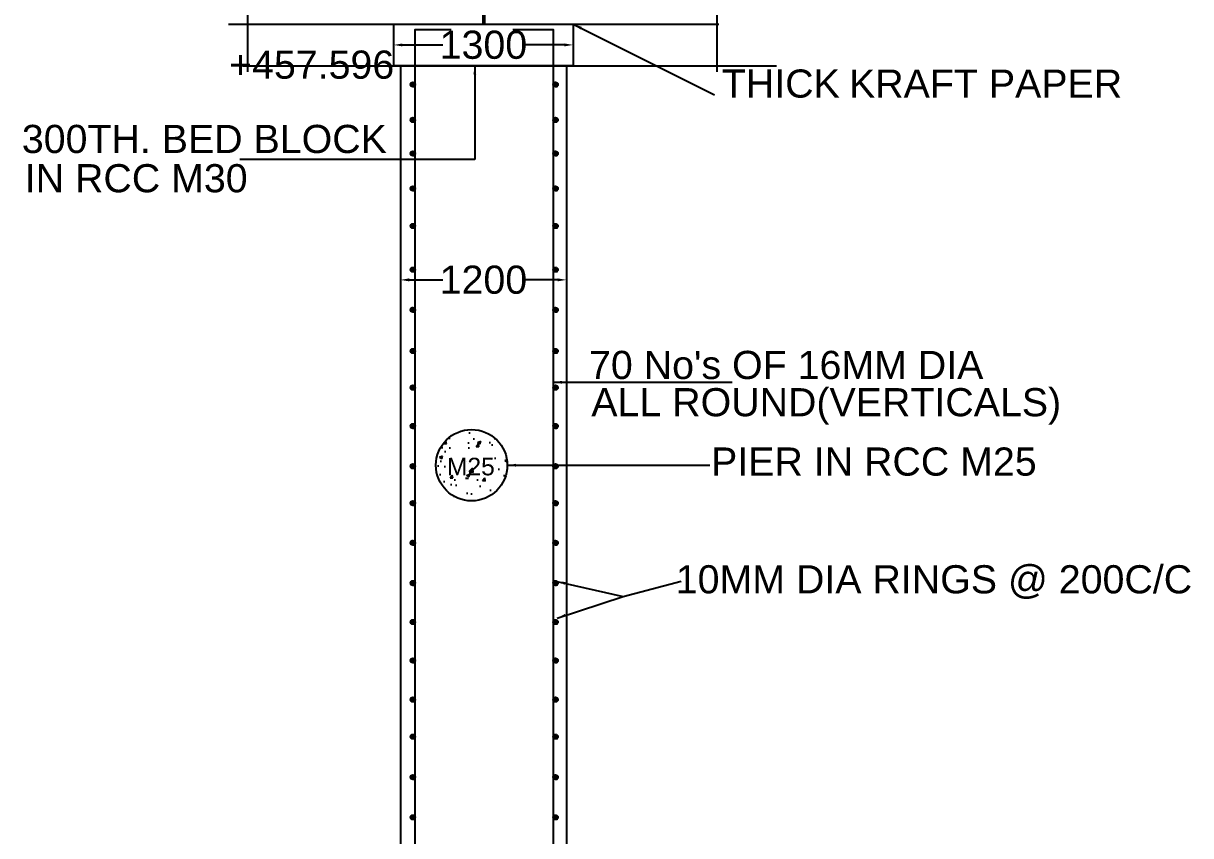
# Model space of a CAD drawing. Header units: inches. Extents: x 508123 to 525314, y -169988 to -157768.
# Drawn here: x 516671 to 519987, y -167734 to -165426 of the extents above; entities that cross this region are included whole.
import ezdxf

# ---------------------------------------------------------------- set-up
doc = ezdxf.new("R2010")
doc.units = ezdxf.units.IN
doc.header["$MEASUREMENT"] = 0
doc.layers.add('DRAWING', color=7, linetype='Continuous')
doc.layers.add('TEXT', color=7, linetype='Continuous')
doc.styles.get("Standard").update_dxf_attribs({"font": 'arial.ttf', "height": 80})
doc.dimstyles.new('ST100', dxfattribs={"dimtxt": 100, "dimasz": 25, "dimexe": 0, "dimexo": 300, "dimgap": 0.09, "dimtad": 0, "dimtih": 1, "dimtoh": 1, "dimdec": 0, "dimzin": 0, "dimdsep": 46, "dimtxsty": 'Standard', "dimcen": 0, "dimse1": 1, "dimse2": 1, "dimadec": 0, "dimazin": 0, "dimtfac": 1, "dimtdec": 0, "dimtofl": 0, "dimtmove": 0, "dimatfit": 3, "dimfxl": 2000, "dimtolj": 1, "dimtzin": 0, "dimarcsym": 0})

# ---------------------------------------------------------------- blocks, each defined once
blk = doc.blocks.new('*D80')
at = {"layer": 'Defpoints', "color": 0, "ltscale": 0.4, "transparency": 16777216}
for p in [(517723, -165487.5), (518233, -165487.5), (518233, -165487.5)]:
    blk.add_point(p, dxfattribs=at)
at = {"layer": 'DRAWING', "color": 0, "lineweight": -2, "ltscale": 0.4, "transparency": 16777216}
for p, q in [((517748, -165487.5), (517862.4, -165487.5)), ((518208, -165487.5), (518093.6, -165487.5))]:
    blk.add_line(p, q, dxfattribs=at)
at = {"layer": 'DRAWING', "color": 0, "ltscale": 0.4, "transparency": 16777216}
for points in [[(517748, -165483.3), (517748, -165491.7), (517723, -165487.5)], [(518208, -165483.3), (518208, -165491.7), (518233, -165487.5)]]:
    blk.add_solid(points, dxfattribs=at)
at = {"layer": 'DRAWING', "color": 0, "ltscale": 0.4, "transparency": 16777216, "insert": (517978, -165487.5), "char_height": 80, "attachment_point": 5}
blk.add_mtext('\\A1;1300', dxfattribs=at)
blk = doc.blocks.new('*D81')
at = {"layer": 'Defpoints', "color": 0, "ltscale": 0.4, "transparency": 16777216}
for p in [(517742, -165452.5), (518214, -165452.5), (518214, -166155)]:
    blk.add_point(p, dxfattribs=at)
at = {"layer": 'DRAWING', "color": 0, "lineweight": -2, "ltscale": 0.4, "transparency": 16777216}
for p, q in [((517767, -166155), (517862.4, -166155)), ((518189, -166155), (518093.6, -166155))]:
    blk.add_line(p, q, dxfattribs=at)
at = {"layer": 'DRAWING', "color": 0, "ltscale": 0.4, "transparency": 16777216}
for points in [[(517767, -166150.8), (517767, -166159.2), (517742, -166155)], [(518189, -166150.8), (518189, -166159.2), (518214, -166155)]]:
    blk.add_solid(points, dxfattribs=at)
at = {"layer": 'DRAWING', "color": 0, "ltscale": 0.4, "transparency": 16777216, "insert": (517978, -166155), "char_height": 80, "attachment_point": 5}
blk.add_mtext('\\A1;1200', dxfattribs=at)

msp = doc.modelspace()

# ---------------------------------------------------------------- hatches: boundary and pattern name
at = {"layer": 'DRAWING', "ltscale": 0.4}
h = msp.add_hatch(dxfattribs=at)
h.set_pattern_fill('ANSI31', color=256, scale=0.65, style=0)
h.set_pattern_definition([(45, (186105.9, -59481.975), (-0.057452425971, 0.057452425971), [])])
h.paths.add_polyline_path([(517784, -165600, 1), (517771, -165600, 1)])
h = msp.add_hatch(dxfattribs=at)
h.set_pattern_fill('ANSI31', color=256, scale=0.65, style=0)
h.set_pattern_definition([(45, (186511.4, -59481.975), (-0.057452425971, 0.057452425971), [])])
h.paths.add_polyline_path([(518189.5, -165600, 1), (518176.5, -165600, 1)])
h = msp.add_hatch(dxfattribs=at)
h.set_pattern_fill('ANSI31', color=256, scale=0.65, style=0)
h.set_pattern_definition([(45, (186105.9, -59582.475), (-0.057452425971, 0.057452425971), [])])
h.paths.add_polyline_path([(517784, -165700.5, 1), (517771, -165700.5, 1)])
h = msp.add_hatch(dxfattribs=at)
h.set_pattern_fill('ANSI31', color=256, scale=0.65, style=0)
h.set_pattern_definition([(45, (186511.4, -59582.475), (-0.057452425971, 0.057452425971), [])])
h.paths.add_polyline_path([(518189.5, -165700.5, 1), (518176.5, -165700.5, 1)])
h = msp.add_hatch(dxfattribs=at)
h.set_pattern_fill('ANSI31', color=256, scale=0.65, style=0)
h.set_pattern_definition([(45, (186105.9, -59677.975), (-0.057452425971, 0.057452425971), [])])
h.paths.add_polyline_path([(517784, -165796, 1), (517771, -165796, 1)])
h = msp.add_hatch(dxfattribs=at)
h.set_pattern_fill('ANSI31', color=256, scale=0.65, style=0)
h.set_pattern_definition([(45, (186511.4, -59677.975), (-0.057452425971, 0.057452425971), [])])
h.paths.add_polyline_path([(518189.5, -165796, 1), (518176.5, -165796, 1)])
h = msp.add_hatch(dxfattribs=at)
h.set_pattern_fill('ANSI31', color=256, scale=0.65, style=0)
h.set_pattern_definition([(45, (186105.9, -59777.475), (-0.057452425971, 0.057452425971), [])])
h.paths.add_polyline_path([(517784, -165895.5, 1), (517771, -165895.5, 1)])
h = msp.add_hatch(dxfattribs=at)
h.set_pattern_fill('ANSI31', color=256, scale=0.65, style=0)
h.set_pattern_definition([(45, (186511.4, -59777.475), (-0.057452425971, 0.057452425971), [])])
h.paths.add_polyline_path([(518189.5, -165895.5, 1), (518176.5, -165895.5, 1)])
h = msp.add_hatch(dxfattribs=at)
h.set_pattern_fill('ANSI31', color=256, scale=0.65, style=0)
h.set_pattern_definition([(45, (186105.9, -59883.975), (-0.057452425971, 0.057452425971), [])])
h.paths.add_polyline_path([(517784, -166002, 1), (517771, -166002, 1)])
h = msp.add_hatch(dxfattribs=at)
h.set_pattern_fill('ANSI31', color=256, scale=0.65, style=0)
h.set_pattern_definition([(45, (186511.4, -59883.975), (-0.057452425971, 0.057452425971), [])])
h.paths.add_polyline_path([(518189.5, -166002, 1), (518176.5, -166002, 1)])
h = msp.add_hatch(dxfattribs=at)
h.set_pattern_fill('ANSI31', color=256, scale=0.65, style=0)
h.set_pattern_definition([(45, (186105.9, -60007.975), (-0.057452425971, 0.057452425971), [])])
h.paths.add_polyline_path([(517784, -166126, 1), (517771, -166126, 1)])
h = msp.add_hatch(dxfattribs=at)
h.set_pattern_fill('ANSI31', color=256, scale=0.65, style=0)
h.set_pattern_definition([(45, (186511.4, -60007.975), (-0.057452425971, 0.057452425971), [])])
h.paths.add_polyline_path([(518189.5, -166126, 1), (518176.5, -166126, 1)])
h = msp.add_hatch(dxfattribs=at)
h.set_pattern_fill('ANSI31', color=256, scale=0.65, style=0)
h.set_pattern_definition([(45, (186105.9, -60121.975), (-0.057452425971, 0.057452425971), [])])
h.paths.add_polyline_path([(517784, -166240, 1), (517771, -166240, 1)])
h = msp.add_hatch(dxfattribs=at)
h.set_pattern_fill('ANSI31', color=256, scale=0.65, style=0)
h.set_pattern_definition([(45, (186511.4, -60121.975), (-0.057452425971, 0.057452425971), [])])
h.paths.add_polyline_path([(518189.5, -166240, 1), (518176.5, -166240, 1)])
h = msp.add_hatch(dxfattribs=at)
h.set_pattern_fill('ANSI31', color=256, scale=0.65, style=0)
h.set_pattern_definition([(45, (186105.9, -60238.975), (-0.057452425971, 0.057452425971), [])])
h.paths.add_polyline_path([(517784, -166357, 1), (517771, -166357, 1)])
h = msp.add_hatch(dxfattribs=at)
h.set_pattern_fill('ANSI31', color=256, scale=0.65, style=0)
h.set_pattern_definition([(45, (186511.4, -60238.975), (-0.057452425971, 0.057452425971), [])])
h.paths.add_polyline_path([(518189.5, -166357, 1), (518176.5, -166357, 1)])
h = msp.add_hatch(dxfattribs=at)
h.set_pattern_fill('ANSI31', color=256, scale=0.65, style=0)
h.set_pattern_definition([(45, (186105.9, -60342.975), (-0.057452425971, 0.057452425971), [])])
h.paths.add_polyline_path([(517784, -166461, 1), (517771, -166461, 1)])
h = msp.add_hatch(dxfattribs=at)
h.set_pattern_fill('ANSI31', color=256, scale=0.65, style=0)
h.set_pattern_definition([(45, (186511.4, -60342.975), (-0.057452425971, 0.057452425971), [])])
h.paths.add_polyline_path([(518189.5, -166461, 1), (518176.5, -166461, 1)])
h = msp.add_hatch(dxfattribs=at)
h.set_pattern_fill('ANSI31', color=256, scale=0.65, style=0)
h.set_pattern_definition([(45, (186105.9, -60452.475), (-0.057452425971, 0.057452425971), [])])
h.paths.add_polyline_path([(517784, -166570.5, 1), (517771, -166570.5, 1)])
h = msp.add_hatch(dxfattribs=at)
h.set_pattern_fill('AR-CONC', color=256, scale=12.893543, angle=0.14120308, style=0)
h.set_pattern_definition([(50.141203, (20746.314, -6926.33), (92.499912, -7.863036), [9.670158, -106.371733]), (355.141203, (20746.31, -6926.33), (-18.128922, 96.939836), [7.736126, -85.097386]), (100.592603, (20754.02, -6926.99), (74.371058, 89.076741), [8.218369, -90.402062]), (46.325403, (20746.25, -6900.54), (137.657364, -21.00208), [14.505236, -159.5576]), (96.776803, (20757.72, -6902.3), (120.201244, 125.894923), [12.327554, -135.603072]), (351.325403, (20746.25, -6900.54), (120.201146, 125.895017), [11.60419, -127.64608]), (21.141203, (20759.16, -6906.96), (77.09017, -51.722013), [9.670158, -106.371733]), (326.141203, (20759.16, -6906.96), (31.141452, 93.574567), [7.736126, -85.097386]), (71.592603, (20765.58, -6911.27), (108.231654, 41.852469), [8.218369, -90.402062]), (37.641203, (20746.314, -6926.33), (1.4620525, 42.925547), [0, -84.065903, 0, -86.386741, 0, -85.419725]), (7.641203, (20746.314, -6926.33), (33.7935554, 50.9370826), [0, -49.253336, 0, -82.1318714, 0, -32.556197]), (327.641203, (20717.56, -6926.402), (68.8355854, -2.7384882), [0, -32.2338585, 0, -100.5696385, 0, -133.448174]), (317.641203, (20704.67, -6926.434), (75.1613245, 13.092351), [0, -41.904016, 0, -66.788555, 0, -94.767544])])
h.paths.add_polyline_path([(517842.99997, -166681.62632, 1), (518045.74748, -166681.62632, 1)])
h.paths.add_polyline_path([(517861.80174, -166648.19994), (518014.70032, -166647.82312), (518014.88776, -166723.88019), (517861.98918, -166724.257)], flags=24)
h = msp.add_hatch(dxfattribs=at)
h.set_pattern_fill('ANSI31', color=256, scale=0.65, style=0)
h.set_pattern_definition([(45, (186511.4, -60452.475), (-0.057452425971, 0.057452425971), [])])
h.paths.add_polyline_path([(518189.5, -166570.5, 1), (518176.5, -166570.5, 1)])
h = msp.add_hatch(dxfattribs=at)
h.set_pattern_fill('ANSI31', color=256, scale=0.65, style=0)
h.set_pattern_definition([(45, (186105.9, -60566.475), (-0.057452425971, 0.057452425971), [])])
h.paths.add_polyline_path([(517784, -166684.5, 1), (517771, -166684.5, 1)])
h = msp.add_hatch(dxfattribs=at)
h.set_pattern_fill('ANSI31', color=256, scale=0.65, style=0)
h.set_pattern_definition([(45, (186511.4, -60566.475), (-0.057452425971, 0.057452425971), [])])
h.paths.add_polyline_path([(518189.5, -166684.5, 1), (518176.5, -166684.5, 1)])
h = msp.add_hatch(dxfattribs=at)
h.set_pattern_fill('ANSI31', color=256, scale=0.65, style=0)
h.set_pattern_definition([(45, (186105.9, -60671.475), (-0.057452425971, 0.057452425971), [])])
h.paths.add_polyline_path([(517784, -166789.5, 1), (517771, -166789.5, 1)])
h = msp.add_hatch(dxfattribs=at)
h.set_pattern_fill('ANSI31', color=256, scale=0.65, style=0)
h.set_pattern_definition([(45, (186511.4, -60671.475), (-0.057452425971, 0.057452425971), [])])
h.paths.add_polyline_path([(518189.5, -166789.5, 1), (518176.5, -166789.5, 1)])
h = msp.add_hatch(dxfattribs=at)
h.set_pattern_fill('ANSI31', color=256, scale=0.65, style=0)
h.set_pattern_definition([(45, (186105.9, -60783.975), (-0.057452425971, 0.057452425971), [])])
h.paths.add_polyline_path([(517784, -166902, 1), (517771, -166902, 1)])
h = msp.add_hatch(dxfattribs=at)
h.set_pattern_fill('ANSI31', color=256, scale=0.65, style=0)
h.set_pattern_definition([(45, (186511.4, -60783.975), (-0.057452425971, 0.057452425971), [])])
h.paths.add_polyline_path([(518189.5, -166902, 1), (518176.5, -166902, 1)])
h = msp.add_hatch(dxfattribs=at)
h.set_pattern_fill('ANSI31', color=256, scale=0.65, style=0)
h.set_pattern_definition([(45, (186105.9, -60898.475), (-0.057452425971, 0.057452425971), [])])
h.paths.add_polyline_path([(517784, -167016.5, 1), (517771, -167016.5, 1)])
h = msp.add_hatch(dxfattribs=at)
h.set_pattern_fill('ANSI31', color=256, scale=0.65, style=0)
h.set_pattern_definition([(45, (186511.4, -60898.475), (-0.057452425971, 0.057452425971), [])])
h.paths.add_polyline_path([(518189.5, -167016.5, 1), (518176.5, -167016.5, 1)])
h = msp.add_hatch(dxfattribs=at)
h.set_pattern_fill('ANSI31', color=256, scale=0.65, style=0)
h.set_pattern_definition([(45, (186105.9, -61008.975), (-0.057452425971, 0.057452425971), [])])
h.paths.add_polyline_path([(517784, -167127, 1), (517771, -167127, 1)])
h = msp.add_hatch(dxfattribs=at)
h.set_pattern_fill('ANSI31', color=256, scale=0.65, style=0)
h.set_pattern_definition([(45, (186511.4, -61008.975), (-0.057452425971, 0.057452425971), [])])
h.paths.add_polyline_path([(518189.5, -167127, 1), (518176.5, -167127, 1)])
h = msp.add_hatch(dxfattribs=at)
h.set_pattern_fill('ANSI31', color=256, scale=0.65, style=0)
h.set_pattern_definition([(45, (186105.9, -61118.475), (-0.057452425971, 0.057452425971), [])])
h.paths.add_polyline_path([(517784, -167236.5, 1), (517771, -167236.5, 1)])
h = msp.add_hatch(dxfattribs=at)
h.set_pattern_fill('ANSI31', color=256, scale=0.65, style=0)
h.set_pattern_definition([(45, (186511.4, -61118.475), (-0.057452425971, 0.057452425971), [])])
h.paths.add_polyline_path([(518189.5, -167236.5, 1), (518176.5, -167236.5, 1)])
h = msp.add_hatch(dxfattribs=at)
h.set_pattern_fill('ANSI31', color=256, scale=0.65, style=0)
h.set_pattern_definition([(45, (186105.9, -61229.475), (-0.057452425971, 0.057452425971), [])])
h.paths.add_polyline_path([(517784, -167347.5, 1), (517771, -167347.5, 1)])
h = msp.add_hatch(dxfattribs=at)
h.set_pattern_fill('ANSI31', color=256, scale=0.65, style=0)
h.set_pattern_definition([(45, (186511.4, -61229.475), (-0.057452425971, 0.057452425971), [])])
h.paths.add_polyline_path([(518189.5, -167347.5, 1), (518176.5, -167347.5, 1)])
h = msp.add_hatch(dxfattribs=at)
h.set_pattern_fill('ANSI31', color=256, scale=0.65, style=0)
h.set_pattern_definition([(45, (186105.9, -61334.975), (-0.057452425971, 0.057452425971), [])])
h.paths.add_polyline_path([(517784, -167453, 1), (517771, -167453, 1)])
h = msp.add_hatch(dxfattribs=at)
h.set_pattern_fill('ANSI31', color=256, scale=0.65, style=0)
h.set_pattern_definition([(45, (186511.4, -61334.975), (-0.057452425971, 0.057452425971), [])])
h.paths.add_polyline_path([(518189.5, -167453, 1), (518176.5, -167453, 1)])
h = msp.add_hatch(dxfattribs=at)
h.set_pattern_fill('ANSI31', color=256, scale=0.65, style=0)
h.set_pattern_definition([(45, (186105.9, -61449.975), (-0.057452425971, 0.057452425971), [])])
h.paths.add_polyline_path([(517784, -167568, 1), (517771, -167568, 1)])
h = msp.add_hatch(dxfattribs=at)
h.set_pattern_fill('ANSI31', color=256, scale=0.65, style=0)
h.set_pattern_definition([(45, (186511.4, -61449.975), (-0.057452425971, 0.057452425971), [])])
h.paths.add_polyline_path([(518189.5, -167568, 1), (518176.5, -167568, 1)])
h = msp.add_hatch(dxfattribs=at)
h.set_pattern_fill('ANSI31', color=256, scale=0.65, style=0)
h.set_pattern_definition([(45, (186105.9, -61563.975), (-0.057452425971, 0.057452425971), [])])
h.paths.add_polyline_path([(517784, -167682, 1), (517771, -167682, 1)])
h = msp.add_hatch(dxfattribs=at)
h.set_pattern_fill('ANSI31', color=256, scale=0.65, style=0)
h.set_pattern_definition([(45, (186511.4, -61563.975), (-0.057452425971, 0.057452425971), [])])
h.paths.add_polyline_path([(518189.5, -167682, 1), (518176.5, -167682, 1)])

# ---------------------------------------------------------------- linework, layer by layer
for points in [[(517314, -164765), (517314, -165220), (517370, -165259.5), (517249, -165318.5), (517308, -165351), (517308, -165564)], [(518647, -164765), (518647, -165220), (518703, -165259.5), (518582, -165318.5), (518641, -165351), (518641, -165564)], [(517254, -165428.5), (518647, -165428.5)], [(517784, -165546.5), (517784, -165444), (517886, -165444)], [(518061.5, -165444), (518176.5, -165444), (518176.5, -165546.5)], [(517218.5, -169140), (517784, -169140), (517784, -165546.5)], [(517294, -165546.5), (518811, -165546.5)], [(517294, -165546.5), (518811, -165546.5)], [(517742, -165546.5), (517742, -168596.5)], [(518176.5, -165546.5), (518176.5, -169140), (518751, -169140)], [(518214, -165546.5), (518214, -168596.5)]]:
    msp.add_lwpolyline(points, dxfattribs=at)
at = {"layer": 'DRAWING', "ltscale": 0.4, "const_width": 10}
msp.add_lwpolyline([(517979, -165090.5), (517979, -165428.5)], dxfattribs=at)
at = {"layer": 'DRAWING', "ltscale": 0.4}
msp.add_lwpolyline([(517723, -165428.5), (518233, -165428.5), (518233, -165546.5), (517723, -165546.5)], close=True, dxfattribs=at)
for centre, radius in [((517777.5, -165600), 6.5), ((518183, -165600), 6.5), ((517777.5, -165700.5), 6.5), ((518183, -165700.5), 6.5), ((517777.5, -165796), 6.5), ((518183, -165796), 6.5), ((517777.5, -165895.5), 6.5), ((518183, -165895.5), 6.5), ((517777.5, -166002), 6.5), ((518183, -166002), 6.5), ((517777.5, -166126), 6.5), ((518183, -166126), 6.5), ((517777.5, -166240), 6.5), ((518183, -166240), 6.5), ((517777.5, -166357), 6.5), ((518183, -166357), 6.5), ((517777.5, -166461), 6.5), ((518183, -166461), 6.5), ((517777.5, -166570.5), 6.5), ((517944.37373, -166681.62632), 101.37376), ((518183, -166570.5), 6.5), ((517777.5, -166684.5), 6.5), ((518183, -166684.5), 6.5), ((517777.5, -166789.5), 6.5), ((518183, -166789.5), 6.5), ((517777.5, -166902), 6.5), ((518183, -166902), 6.5), ((517777.5, -167016.5), 6.5), ((518183, -167016.5), 6.5), ((517777.5, -167127), 6.5), ((518183, -167127), 6.5), ((517777.5, -167236.5), 6.5), ((518183, -167236.5), 6.5), ((517777.5, -167347.5), 6.5), ((518183, -167347.5), 6.5), ((517777.5, -167453), 6.5), ((518183, -167453), 6.5), ((517777.5, -167568), 6.5), ((518183, -167568), 6.5), ((517777.5, -167682), 6.5), ((518183, -167682), 6.5)]:
    msp.add_circle(centre, radius, dxfattribs=at)

# ---------------------------------------------------------------- texts
at = {"layer": 'DRAWING', "insert": (518284.5, -166462.56139), "char_height": 80, "width": 1397.6889495, "attachment_point": 1}
msp.add_mtext('ALL ROUND(VERTICALS)', dxfattribs=at)
at = {"layer": 'TEXT'}
for s, p in [('+457.596', (517255.38527, -165583.46433)), ('THICK', (518655.36838, -165637.25794)), ('KRAFT PAPER', (519016.70345, -165637.3435)), ('300TH. BED BLOCK', (516666.52537, -165794.61672)), ('IN RCC M30', (516674.74571, -165906.19598)), ("70 No's OF 16MM DIA ", (518278.01859, -166436.70836)), ('PIER IN RCC M25', (518624.73664, -166711.25156)), ('10MM DIA RINGS @ 200C/C', (518524.50577, -167045.73443))]:
    msp.add_text(s, height=80, dxfattribs=at).set_placement(p)
at = {"layer": 'TEXT', "insert": (517874.33251, -166660.66909), "char_height": 50, "width": 224.5694065, "attachment_point": 1, "rotation": 0.14120308}
msp.add_mtext('M25', dxfattribs=at)

# ---------------------------------------------------------------- dimensions: what is measured, and where the dimension line sits
at = {"layer": 'DRAWING', "ltscale": 0.4}
dim = msp.add_linear_dim(base=(518233, -165487.5), p1=(517723, -165487.5), p2=(518233, -165487.5), text='1300', dimstyle='ST100', dxfattribs=at)
dim.commit()
dim.dimension.update_dxf_attribs({"geometry": '*D80', "text_midpoint": (517978, -165487.5)})
dim = msp.add_linear_dim(base=(518214, -166155), p1=(517742, -165452.5), p2=(518214, -165452.5), text='1200', dimstyle='ST100', dxfattribs=at)
dim.commit()
dim.dimension.update_dxf_attribs({"geometry": '*D81', "text_midpoint": (517978, -166155), "dimtype": 160})

# ---------------------------------------------------------------- leaders
for points in [[(518233, -165428.5), (518635, -165629.5)], [(517953.5, -165546.5), (517953.5, -165813), (517285.5, -165813)], [(518176.5, -166446), (518685, -166446)], [(518045.74748, -166681.62632), (518621.5, -166681.62632)], [(518186.23345, -167011.82114), (518375.23345, -167054.32114), (518540, -167011)], [(518187.27064, -167115.73785), (518375.23345, -167054.32114)]]:
    msp.add_leader(points, dimstyle='ST100', override={"dimgap": 0.09, "dimtad": 0}, dxfattribs=at)

doc.saveas('drawing.dxf')
